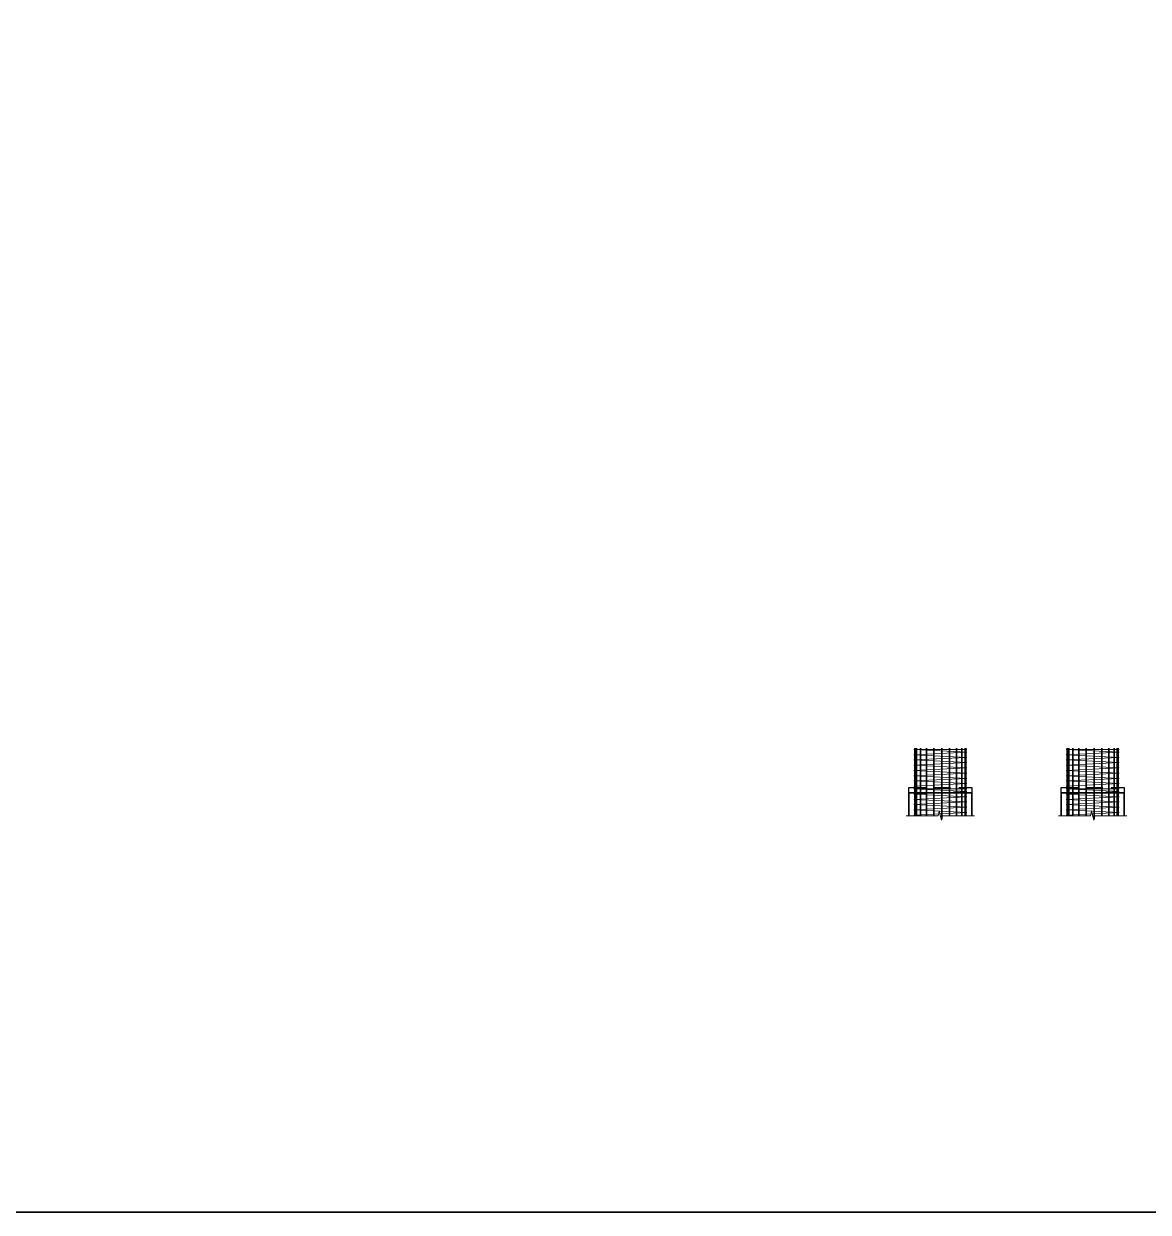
# Model space of a CAD drawing. Header units: millimetres. Extents: x 265754 to 14267433, y -6145605 to 2433772.
# Drawn here: x 7312032 to 7333448, y 771392 to 794032 of the extents above; entities that cross this region are included whole.
import ezdxf

# ---------------------------------------------------------------- set-up
doc = ezdxf.new("R2010")
doc.units = ezdxf.units.MM
doc.linetypes.add('невидимая', pattern=[9.525, 6.35, -3.175])
for name, color, linetype, lineweight in [('1-Бетон', 106, 'Continuous', 35), ('ИС_ОПОР_Med_раб.арматура', 6, 'Continuous', 35), ('ИС_ОПОР_Тон', 3, 'Continuous', 18), ('ИС_Основная', 7, 'Continuous', 35), ('ИС_Тонкая', 3, 'Continuous', 18)]:
    doc.layers.add(name, color=color, linetype=linetype, lineweight=lineweight)
doc.layers.add('ИС_Невидимая', color=4, linetype='невидимая')

# ---------------------------------------------------------------- blocks, each defined once
blk = doc.blocks.new('*U2282')
at = {"layer": 'ИС_ОПОР_Тон'}
blk.add_lwpolyline([(-504, -50), (504, 0), (-504, 50)], dxfattribs=at)
blk = doc.blocks.new('*U2279')
at = {"layer": 'ИС_Тонкая', "color": 0, "linetype": 'ByBlock', "lineweight": -2, "transparency": 16777216}
for p in [(0, 600), (0, 500), (0, 400), (0, 300), (0, 200), (0, 100), (0, 0)]:
    blk.add_blockref('*U2282', p, dxfattribs=at)
blk = doc.blocks.new('*U2281')
at = {"layer": 'ИС_ОПОР_Тон'}
blk.add_lwpolyline([(-504, -50), (504, 0), (-504, 50)], dxfattribs=at)
blk = doc.blocks.new('*U2280')
at = {"layer": 'ИС_Тонкая', "color": 0, "linetype": 'ByBlock', "lineweight": -2, "transparency": 16777216}
for p in [(0, 400), (0, 300), (0, 200), (0, 100), (0, 0)]:
    blk.add_blockref('*U2281', p, dxfattribs=at)
blk = doc.blocks.new('*U2278')
at = {"color": 3, "linetype": 'ByBlock', "lineweight": -2}
blk.add_lwpolyline([(650, -601), (43, -601), (22, -687), (-22, -515), (-43, -601), (-650, -601)], dxfattribs=at)
at = {"layer": 'ИС_Невидимая', "ltscale": 50}
blk.add_lwpolyline([(-600, -163), (-600, -63), (600, -63), (600, -163)], dxfattribs=at)
at = {"layer": 'ИС_ОПОР_Med_раб.арматура'}
for p, q in [((-486, 687), (-486, -601)), ((-454, 687), (-454, -601)), ((-377, 687), (-377, -601)), ((-264, 687), (-264, -601)), ((-124, 687), (-124, -601)), ((27, 687), (27, -665)), ((176, 687), (176, -601)), ((307, 687), (307, -601)), ((409, 687), (409, -601)), ((470, 687), (470, -601)), ((486, 687), (486, -601))]:
    blk.add_line(p, q, dxfattribs=at)
at = {"layer": 'ИС_ОПОР_Тон'}
for p, q in [((-504, 662), (504, 662)), ((-504, -88), (504, -88))]:
    blk.add_line(p, q, dxfattribs=at)
at = {"layer": 'ИС_Основная', "ltscale": 500}
blk.add_lwpolyline([(-600, -601), (-600, -163), (600, -163), (600, -601)], dxfattribs=at)
at = {"layer": 'ИС_Тонкая'}
for name, p in [('*U2279', (0, 12)), ('*U2280', (0, -538))]:
    blk.add_blockref(name, p, dxfattribs=at)
blk = doc.blocks.new('*U2277')
at = {"layer": 'ИС_ОПОР_Тон', "color": 0, "linetype": 'ByBlock', "lineweight": -2, "transparency": 16777216}
for p in [(0, 0), (2900, 0)]:
    blk.add_blockref('*U2278', p, dxfattribs=at)

msp = doc.modelspace()

# ---------------------------------------------------------------- linework, layer by layer
at = {"layer": '1-Бетон'}
msp.add_lwpolyline([(7266394.4017, 859892.3616), (7352902.1087, 859892.3616), (7352902.1087, 771391.9934), (7266394.4017, 771391.9934)], close=True, dxfattribs=at)

# ---------------------------------------------------------------- block references
at = {"layer": 'ИС_ОПОР_Тон'}
msp.add_blockref('*U2277', (7329489.5841, 779545.5271), dxfattribs=at)

doc.saveas('drawing.dxf')
